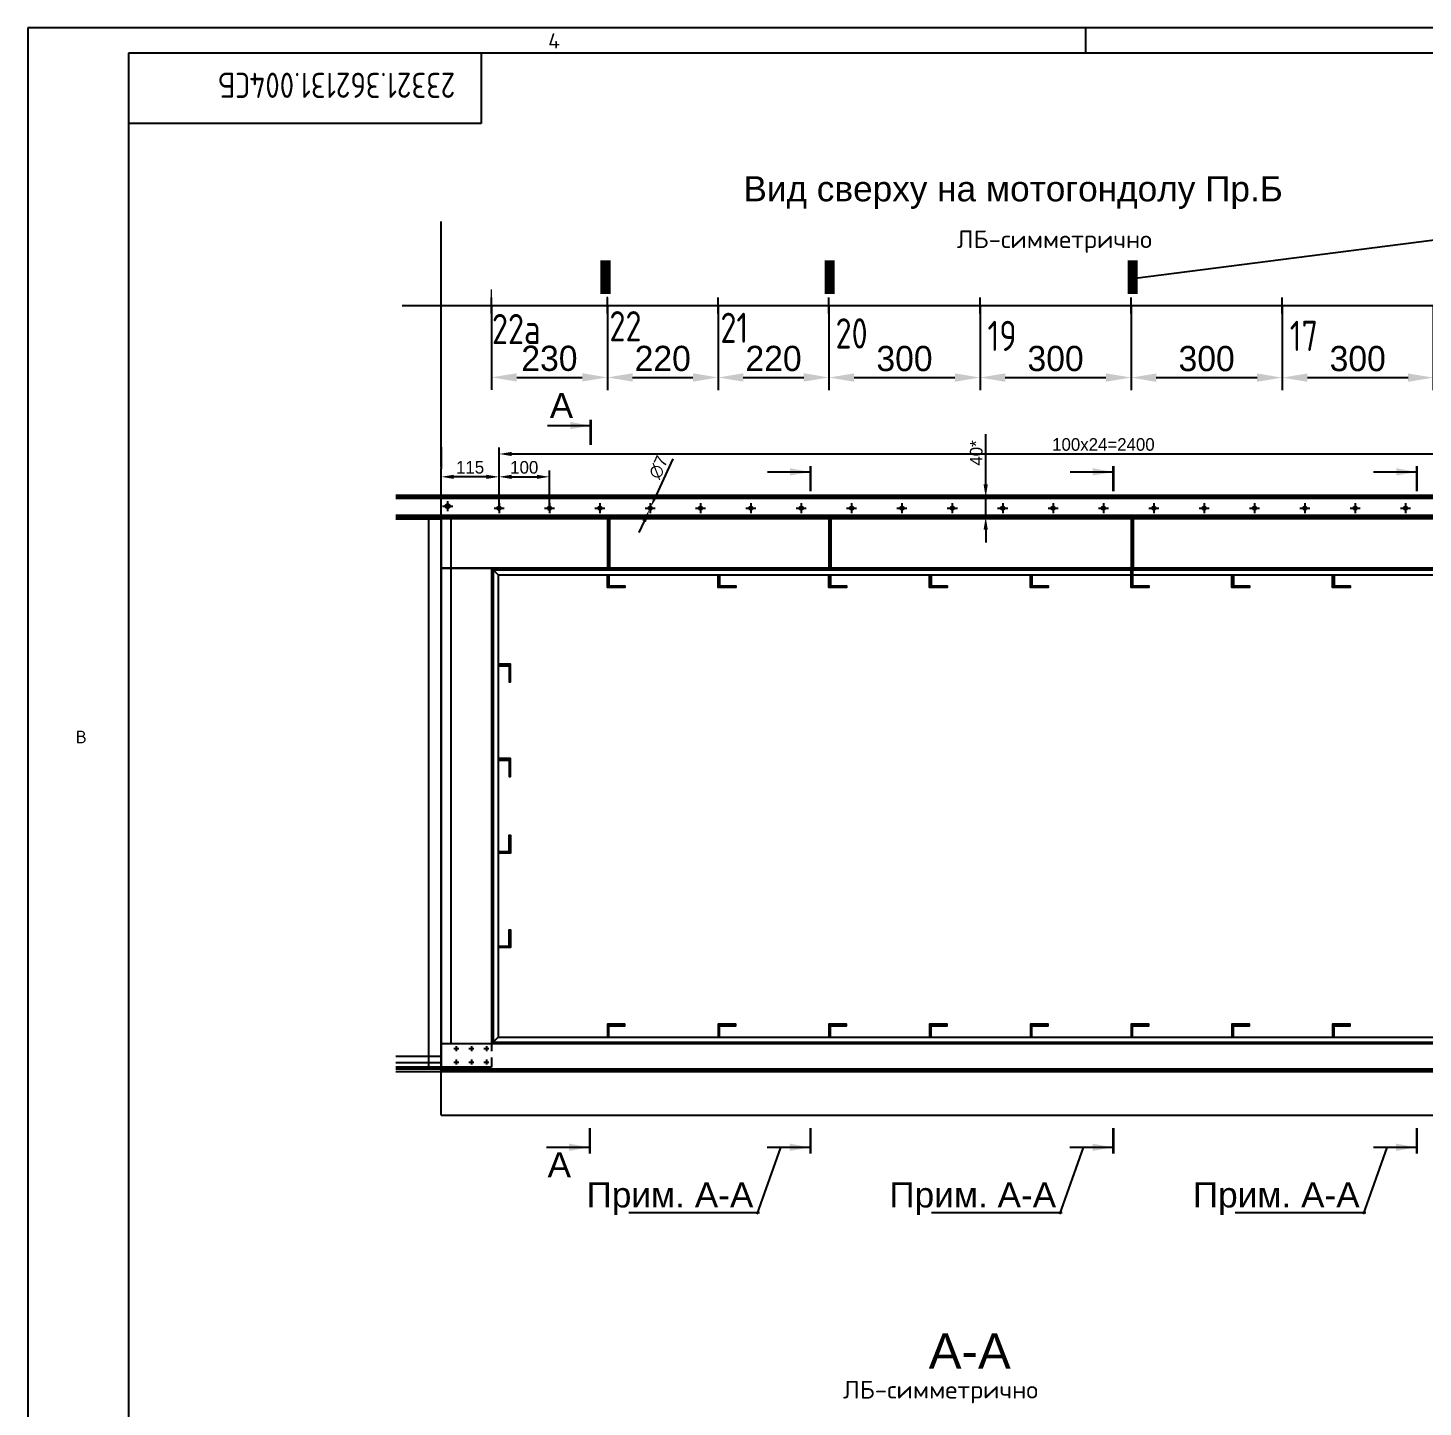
# Model space of a CAD drawing. Header units: millimetres. Extents: x -79737 to -71327, y -35924 to -29984.
# Drawn here: x -79737 to -76967, y -32723 to -29984 of the extents above; entities that cross this region are included whole.
import ezdxf
from ezdxf.enums import TextEntityAlignment as Align
from ezdxf.lldxf.tags import DXFTag

# ---------------------------------------------------------------- set-up
doc = ezdxf.new("R2010")
doc.units = ezdxf.units.MM
doc.linetypes.add('K5LT32768', pattern=[0])
doc.linetypes.add('K5LT32778', pattern=[0])
doc.styles.add('2_5', font='txt.shx', dxfattribs={"height": 2.5})
doc.styles.add('3', font='txt.shx', dxfattribs={"height": 3})
doc.styles.add('3.5', font='txt.shx', dxfattribs={"height": 3.5})
doc.styles.add('5', font='txt.shx', dxfattribs={"height": 250})
doc.styles.add('KTEXTSTYLE', font='GOST_AU.SHX', dxfattribs={"width": 0.96, "height": 5})
doc.styles.add('style5', font='arial.ttf', dxfattribs={"height": 3})
tags = doc.linetypes.add('CENTER', pattern=[50.8, 31.75, -6.35, 6.35, -6.35]).pattern_tags.tags
tags[10:11] = [DXFTag(74, 4), DXFTag(75, 0), DXFTag(340, '0'), DXFTag(46, 1.0), DXFTag(50, 0.0), DXFTag(44, 0.0), DXFTag(45, 0.0)]
tags[8:9] = [DXFTag(74, 4), DXFTag(75, 0), DXFTag(340, '0'), DXFTag(46, 1.0), DXFTag(50, 0.0), DXFTag(44, 0.0), DXFTag(45, 0.0)]
tags[6:7] = [DXFTag(74, 4), DXFTag(75, 0), DXFTag(340, '0'), DXFTag(46, 1.0), DXFTag(50, 0.0), DXFTag(44, 0.0), DXFTag(45, 0.0)]
tags[4:5] = [DXFTag(74, 4), DXFTag(75, 0), DXFTag(340, '0'), DXFTag(46, 1.0), DXFTag(50, 0.0), DXFTag(44, 0.0), DXFTag(45, 0.0)]
tags = doc.linetypes.add('DASH1', pattern=[75, 50, -25]).pattern_tags.tags
tags[6:7] = [DXFTag(74, 4), DXFTag(75, 0), DXFTag(340, '0'), DXFTag(46, 1.0), DXFTag(50, 0.0), DXFTag(44, 0.0), DXFTag(45, 0.0)]
tags[4:5] = [DXFTag(74, 4), DXFTag(75, 0), DXFTag(340, '0'), DXFTag(46, 1.0), DXFTag(50, 0.0), DXFTag(44, 0.0), DXFTag(45, 0.0)]
tags = doc.linetypes.add('DASH5', pattern=[90, 40, -20, 10, -20]).pattern_tags.tags
tags[10:11] = [DXFTag(74, 4), DXFTag(75, 0), DXFTag(340, '0'), DXFTag(46, 1.0), DXFTag(50, 0.0), DXFTag(44, 0.0), DXFTag(45, 0.0)]
tags[8:9] = [DXFTag(74, 4), DXFTag(75, 0), DXFTag(340, '0'), DXFTag(46, 1.0), DXFTag(50, 0.0), DXFTag(44, 0.0), DXFTag(45, 0.0)]
tags[6:7] = [DXFTag(74, 4), DXFTag(75, 0), DXFTag(340, '0'), DXFTag(46, 1.0), DXFTag(50, 0.0), DXFTag(44, 0.0), DXFTag(45, 0.0)]
tags[4:5] = [DXFTag(74, 4), DXFTag(75, 0), DXFTag(340, '0'), DXFTag(46, 1.0), DXFTag(50, 0.0), DXFTag(44, 0.0), DXFTag(45, 0.0)]
doc.dimstyles.new('ISO-10', dxfattribs={"dimscale": 10, "dimtxt": 2.5, "dimasz": 2.5, "dimexe": 1.25, "dimexo": 0, "dimtad": 1, "dimdec": 0, "dimtxsty": 'Standard', "dimcen": 2.5, "dimclrd": 7, "dimclre": 7, "dimclrt": 4, "dimadec": 0, "dimazin": 0, "dimtfac": 1, "dimtdec": 0, "dimtmove": 0, "dimatfit": 3, "dimfxl": 1, "dimarcsym": 0})
doc.dimstyles.new('PB20', dxfattribs={"dimscale": 20, "dimtxt": 2.5, "dimasz": 2.5, "dimexe": 1.25, "dimexo": 0, "dimtad": 1, "dimdec": 0, "dimtxsty": 'Standard', "dimcen": 2.5, "dimclrd": 7, "dimclre": 7, "dimclrt": 4, "dimadec": 0, "dimazin": 0, "dimtfac": 1, "dimtdec": 0, "dimtmove": 0, "dimatfit": 3, "dimfxl": 1.25, "dimarcsym": 0})

# ---------------------------------------------------------------- blocks, each defined once
blk = doc.blocks.new('*D188')
at = {"color": 7, "lineweight": -2}
for p, q in [((-77835.3, -30890.5), (-77835.3, -30790.5)), ((-77835.3, -30915.5), (-77847.8, -30915.5)), ((-77835.3, -30955.5), (-77835.3, -30915.5)), ((-77835.3, -30955.5), (-77847.8, -30955.5)), ((-77835.3, -30980.5), (-77835.3, -31005.5))]:
    blk.add_line(p, q, dxfattribs=at)
at = {"color": 7}
for points in [[(-77839.5, -30890.5), (-77831.1, -30890.5), (-77835.3, -30915.5)], [(-77839.5, -30980.5), (-77831.1, -30980.5), (-77835.3, -30955.5)]]:
    blk.add_solid(points, dxfattribs=at)
at = {"layer": 'Defpoints', "color": 0}
for p in [(-77835.3, -30915.5), (-77835.3, -30915.5), (-77835.3, -30955.5)]:
    blk.add_point(p, dxfattribs=at)
at = {"color": 4, "insert": (-77854, -30828), "char_height": 25, "attachment_point": 5, "rotation": 90}
blk.add_mtext('40*', dxfattribs=at)
blk = doc.blocks.new('*D189')
at = {"color": 7, "lineweight": -2}
for p, q in [((-78456.7, -30839.6), (-78489.7, -30911.6)), ((-78503.1, -30940.7), (-78500.1, -30934.3)), ((-78513.5, -30963.4), (-78523.9, -30986.1))]:
    blk.add_line(p, q, dxfattribs=at)
at = {"color": 7}
for points in [[(-78493.5, -30909.8), (-78485.9, -30913.3), (-78500.1, -30934.3)], [(-78517.3, -30961.6), (-78509.7, -30965.1), (-78503.1, -30940.7)]]:
    blk.add_solid(points, dxfattribs=at)
at = {"layer": 'Defpoints', "color": 0}
for p in [(-78503.1, -30940.7), (-78500.1, -30934.3)]:
    blk.add_point(p, dxfattribs=at)
at = {"color": 4, "insert": (-78485, -30856.4), "char_height": 25, "attachment_point": 5, "rotation": 65.342}
blk.add_mtext('∅7', dxfattribs=at)
blk = doc.blocks.new('*D121')
at = {"color": 7, "lineweight": -2}
for p, q in [((-78916.6, -30918.5), (-78916.6, -30862.8)), ((-78826.6, -30875.3), (-78891.6, -30875.3)), ((-78801.6, -30932.8), (-78801.6, -30862.8))]:
    blk.add_line(p, q, dxfattribs=at)
at = {"color": 7}
for points in [[(-78891.6, -30871.2), (-78891.6, -30879.5), (-78916.6, -30875.3)], [(-78826.6, -30871.2), (-78826.6, -30879.5), (-78801.6, -30875.3)]]:
    blk.add_solid(points, dxfattribs=at)
at = {"layer": 'Defpoints', "color": 0}
for p in [(-78916.6, -30875.3), (-78916.6, -30918.5), (-78801.6, -30932.8)]:
    blk.add_point(p, dxfattribs=at)
at = {"color": 4, "insert": (-78859.1, -30856.6), "char_height": 25, "attachment_point": 5}
blk.add_mtext('115', dxfattribs=at)
blk = doc.blocks.new('*D122')
at = {"color": 7, "lineweight": -2}
for p, q in [((-78801.6, -30942.8), (-78801.6, -30862.8)), ((-78776.6, -30875.3), (-78726.6, -30875.3)), ((-78701.6, -30942.8), (-78701.6, -30862.8))]:
    blk.add_line(p, q, dxfattribs=at)
at = {"color": 7}
for points in [[(-78776.6, -30871.2), (-78776.6, -30879.5), (-78801.6, -30875.3)], [(-78726.6, -30871.2), (-78726.6, -30879.5), (-78701.6, -30875.3)]]:
    blk.add_solid(points, dxfattribs=at)
at = {"layer": 'Defpoints', "color": 0}
for p in [(-78701.6, -30875.3), (-78801.6, -30942.8), (-78701.6, -30942.8)]:
    blk.add_point(p, dxfattribs=at)
at = {"color": 4, "insert": (-78751.6, -30856.6), "char_height": 25, "attachment_point": 5}
blk.add_mtext('100', dxfattribs=at)
blk = doc.blocks.new('*D123')
at = {"color": 7, "lineweight": -2}
for p, q in [((-78801.6, -30862.8), (-78801.6, -30817.4)), ((-78776.6, -30829.9), (-76426.6, -30829.9)), ((-76401.6, -30932.8), (-76401.6, -30817.4))]:
    blk.add_line(p, q, dxfattribs=at)
at = {"color": 7}
for points in [[(-78776.6, -30825.8), (-78776.6, -30834.1), (-78801.6, -30829.9)], [(-76426.6, -30825.8), (-76426.6, -30834.1), (-76401.6, -30829.9)]]:
    blk.add_solid(points, dxfattribs=at)
at = {"layer": 'Defpoints', "color": 0}
for p in [(-76401.6, -30829.9), (-78801.6, -30862.8), (-76401.6, -30932.8)]:
    blk.add_point(p, dxfattribs=at)
at = {"color": 4, "insert": (-77601.6, -30811.2), "char_height": 25, "attachment_point": 5}
blk.add_mtext('100x24=2400', dxfattribs=at)
blk = doc.blocks.new('*D126')
at = {"color": 7, "lineweight": -2}
for p, q in [((-78816.6, -30535.1), (-78816.6, -30702.8)), ((-78586.6, -30535.1), (-78586.6, -30702.8)), ((-78766.6, -30677.8), (-78636.6, -30677.8))]:
    blk.add_line(p, q, dxfattribs=at)
at = {"color": 7}
for points in [[(-78766.6, -30669.5), (-78766.6, -30686.1), (-78816.6, -30677.8)], [(-78636.6, -30669.5), (-78636.6, -30686.1), (-78586.6, -30677.8)]]:
    blk.add_solid(points, dxfattribs=at)
at = {"layer": 'Defpoints', "color": 0}
for p in [(-78816.6, -30535.1), (-78586.6, -30535.1), (-78586.6, -30677.8)]:
    blk.add_point(p, dxfattribs=at)
at = {"color": 4, "insert": (-78701.6, -30640.3), "char_height": 50, "attachment_point": 5}
blk.add_mtext('230', dxfattribs=at)
blk = doc.blocks.new('*D127')
at = {"color": 7, "lineweight": -2}
for p, q in [((-78586.6, -30535.1), (-78586.6, -30703)), ((-78366.6, -30535.1), (-78366.6, -30703)), ((-78536.6, -30678), (-78416.6, -30678))]:
    blk.add_line(p, q, dxfattribs=at)
at = {"color": 7}
for points in [[(-78536.6, -30669.6), (-78536.6, -30686.3), (-78586.6, -30678)], [(-78416.6, -30669.6), (-78416.6, -30686.3), (-78366.6, -30678)]]:
    blk.add_solid(points, dxfattribs=at)
at = {"layer": 'Defpoints', "color": 0}
for p in [(-78586.6, -30535.1), (-78366.6, -30535.1), (-78366.6, -30678)]:
    blk.add_point(p, dxfattribs=at)
at = {"color": 4, "insert": (-78476.6, -30640.5), "char_height": 50, "attachment_point": 5}
blk.add_mtext('220', dxfattribs=at)
blk = doc.blocks.new('*D128')
at = {"color": 7, "lineweight": -2}
for p, q in [((-78146.6, -30535.1), (-78146.6, -30703)), ((-78366.6, -30567.1), (-78366.6, -30703)), ((-78316.6, -30678), (-78196.6, -30678))]:
    blk.add_line(p, q, dxfattribs=at)
at = {"color": 7}
for points in [[(-78316.6, -30669.6), (-78316.6, -30686.3), (-78366.6, -30678)], [(-78196.6, -30669.6), (-78196.6, -30686.3), (-78146.6, -30678)]]:
    blk.add_solid(points, dxfattribs=at)
at = {"layer": 'Defpoints', "color": 0}
for p in [(-78146.6, -30535.1), (-78366.6, -30567.1), (-78146.6, -30678)]:
    blk.add_point(p, dxfattribs=at)
at = {"color": 4, "insert": (-78256.6, -30640.5), "char_height": 50, "attachment_point": 5}
blk.add_mtext('220', dxfattribs=at)
blk = doc.blocks.new('*D129')
at = {"color": 7, "lineweight": -2}
for p, q in [((-78146.6, -30535.1), (-78146.6, -30703.2)), ((-77846.6, -30535.1), (-77846.6, -30703.2)), ((-78096.6, -30678.2), (-77896.6, -30678.2))]:
    blk.add_line(p, q, dxfattribs=at)
at = {"color": 7}
for points in [[(-78096.6, -30669.8), (-78096.6, -30686.5), (-78146.6, -30678.2)], [(-77896.6, -30669.8), (-77896.6, -30686.5), (-77846.6, -30678.2)]]:
    blk.add_solid(points, dxfattribs=at)
at = {"layer": 'Defpoints', "color": 0}
for p in [(-78146.6, -30535.1), (-77846.6, -30535.1), (-77846.6, -30678.2)]:
    blk.add_point(p, dxfattribs=at)
at = {"color": 4, "insert": (-77996.6, -30640.7), "char_height": 50, "attachment_point": 5}
blk.add_mtext('300', dxfattribs=at)
blk = doc.blocks.new('*D130')
at = {"color": 7, "lineweight": -2}
for p, q in [((-77846.6, -30535.1), (-77846.6, -30703.1)), ((-77546.6, -30535.1), (-77546.6, -30703.1)), ((-77796.6, -30678.1), (-77596.6, -30678.1))]:
    blk.add_line(p, q, dxfattribs=at)
at = {"color": 7}
for points in [[(-77796.6, -30669.8), (-77796.6, -30686.5), (-77846.6, -30678.1)], [(-77596.6, -30669.8), (-77596.6, -30686.5), (-77546.6, -30678.1)]]:
    blk.add_solid(points, dxfattribs=at)
at = {"layer": 'Defpoints', "color": 0}
for p in [(-77846.6, -30535.1), (-77546.6, -30535.1), (-77546.6, -30678.1)]:
    blk.add_point(p, dxfattribs=at)
at = {"color": 4, "insert": (-77696.6, -30640.6), "char_height": 50, "attachment_point": 5}
blk.add_mtext('300', dxfattribs=at)
blk = doc.blocks.new('*D131')
at = {"color": 7, "lineweight": -2}
for p, q in [((-77546.6, -30535.1), (-77546.6, -30703.3)), ((-77246.6, -30535.1), (-77246.6, -30703.3)), ((-77496.6, -30678.3), (-77296.6, -30678.3))]:
    blk.add_line(p, q, dxfattribs=at)
at = {"color": 7}
for points in [[(-77496.6, -30670), (-77496.6, -30686.6), (-77546.6, -30678.3)], [(-77296.6, -30670), (-77296.6, -30686.6), (-77246.6, -30678.3)]]:
    blk.add_solid(points, dxfattribs=at)
at = {"layer": 'Defpoints', "color": 0}
for p in [(-77546.6, -30535.1), (-77246.6, -30535.1), (-77246.6, -30678.3)]:
    blk.add_point(p, dxfattribs=at)
at = {"color": 4, "insert": (-77396.6, -30640.8), "char_height": 50, "attachment_point": 5}
blk.add_mtext('300', dxfattribs=at)
blk = doc.blocks.new('*D132')
at = {"color": 7, "lineweight": -2}
for p, q in [((-77246.6, -30535.1), (-77246.6, -30703.3)), ((-76946.6, -30535.1), (-76946.6, -30703.3)), ((-77196.6, -30678.3), (-76996.6, -30678.3))]:
    blk.add_line(p, q, dxfattribs=at)
at = {"color": 7}
for points in [[(-77196.6, -30670), (-77196.6, -30686.6), (-77246.6, -30678.3)], [(-76996.6, -30670), (-76996.6, -30686.6), (-76946.6, -30678.3)]]:
    blk.add_solid(points, dxfattribs=at)
at = {"layer": 'Defpoints', "color": 0}
for p in [(-77246.6, -30535.1), (-76946.6, -30535.1), (-76946.6, -30678.3)]:
    blk.add_point(p, dxfattribs=at)
at = {"color": 4, "insert": (-77096.6, -30640.8), "char_height": 50, "attachment_point": 5}
blk.add_mtext('300', dxfattribs=at)
blk = doc.blocks.new('*D136')
at = {"color": 7, "lineweight": -2}
for p, q in [((-78146.6, -30535.1), (-78146.6, -30703)), ((-78366.6, -30567.1), (-78366.6, -30703)), ((-78316.6, -30678), (-78196.6, -30678))]:
    blk.add_line(p, q, dxfattribs=at)
at = {"color": 7}
for points in [[(-78316.6, -30669.6), (-78316.6, -30686.3), (-78366.6, -30678)], [(-78196.6, -30669.6), (-78196.6, -30686.3), (-78146.6, -30678)]]:
    blk.add_solid(points, dxfattribs=at)
at = {"layer": 'Defpoints', "color": 0}
for p in [(-78146.6, -30535.1), (-78366.6, -30567.1), (-78146.6, -30678)]:
    blk.add_point(p, dxfattribs=at)
at = {"color": 4, "insert": (-78256.6, -30640.5), "char_height": 50, "attachment_point": 5}
blk.add_mtext('220', dxfattribs=at)
blk = doc.blocks.new('*D137')
at = {"color": 7, "lineweight": -2}
for p, q in [((-78146.6, -30535.1), (-78146.6, -30703.2)), ((-77846.6, -30535.1), (-77846.6, -30703.2)), ((-78096.6, -30678.2), (-77896.6, -30678.2))]:
    blk.add_line(p, q, dxfattribs=at)
at = {"color": 7}
for points in [[(-78096.6, -30669.8), (-78096.6, -30686.5), (-78146.6, -30678.2)], [(-77896.6, -30669.8), (-77896.6, -30686.5), (-77846.6, -30678.2)]]:
    blk.add_solid(points, dxfattribs=at)
at = {"layer": 'Defpoints', "color": 0}
for p in [(-78146.6, -30535.1), (-77846.6, -30535.1), (-77846.6, -30678.2)]:
    blk.add_point(p, dxfattribs=at)
at = {"color": 4, "insert": (-77996.6, -30640.7), "char_height": 50, "attachment_point": 5}
blk.add_mtext('300', dxfattribs=at)
blk = doc.blocks.new('*D138')
at = {"color": 7, "lineweight": -2}
for p, q in [((-77846.6, -30535.1), (-77846.6, -30703.1)), ((-77546.6, -30535.1), (-77546.6, -30703.1)), ((-77796.6, -30678.1), (-77596.6, -30678.1))]:
    blk.add_line(p, q, dxfattribs=at)
at = {"color": 7}
for points in [[(-77796.6, -30669.8), (-77796.6, -30686.5), (-77846.6, -30678.1)], [(-77596.6, -30669.8), (-77596.6, -30686.5), (-77546.6, -30678.1)]]:
    blk.add_solid(points, dxfattribs=at)
at = {"layer": 'Defpoints', "color": 0}
for p in [(-77846.6, -30535.1), (-77546.6, -30535.1), (-77546.6, -30678.1)]:
    blk.add_point(p, dxfattribs=at)
at = {"color": 4, "insert": (-77696.6, -30640.6), "char_height": 50, "attachment_point": 5}
blk.add_mtext('300', dxfattribs=at)
blk = doc.blocks.new('*D139')
at = {"color": 7, "lineweight": -2}
for p, q in [((-77546.6, -30535.1), (-77546.6, -30703.3)), ((-77246.6, -30535.1), (-77246.6, -30703.3)), ((-77496.6, -30678.3), (-77296.6, -30678.3))]:
    blk.add_line(p, q, dxfattribs=at)
at = {"color": 7}
for points in [[(-77496.6, -30670), (-77496.6, -30686.6), (-77546.6, -30678.3)], [(-77296.6, -30670), (-77296.6, -30686.6), (-77246.6, -30678.3)]]:
    blk.add_solid(points, dxfattribs=at)
at = {"layer": 'Defpoints', "color": 0}
for p in [(-77546.6, -30535.1), (-77246.6, -30535.1), (-77246.6, -30678.3)]:
    blk.add_point(p, dxfattribs=at)
at = {"color": 4, "insert": (-77396.6, -30640.8), "char_height": 50, "attachment_point": 5}
blk.add_mtext('300', dxfattribs=at)
blk = doc.blocks.new('*D140')
at = {"color": 7, "lineweight": -2}
for p, q in [((-77246.6, -30535.1), (-77246.6, -30703.3)), ((-76946.6, -30535.1), (-76946.6, -30703.3)), ((-77196.6, -30678.3), (-76996.6, -30678.3))]:
    blk.add_line(p, q, dxfattribs=at)
at = {"color": 7}
for points in [[(-77196.6, -30670), (-77196.6, -30686.6), (-77246.6, -30678.3)], [(-76996.6, -30670), (-76996.6, -30686.6), (-76946.6, -30678.3)]]:
    blk.add_solid(points, dxfattribs=at)
at = {"layer": 'Defpoints', "color": 0}
for p in [(-77246.6, -30535.1), (-76946.6, -30535.1), (-76946.6, -30678.3)]:
    blk.add_point(p, dxfattribs=at)
at = {"color": 4, "insert": (-77096.6, -30640.8), "char_height": 50, "attachment_point": 5}
blk.add_mtext('300', dxfattribs=at)

msp = doc.modelspace()

# ---------------------------------------------------------------- linework, layer by layer
at = {"color": 0}
for p, q in [((-71327.2, -29983.7), (-79737.2, -29983.7)), ((-79737.2, -29983.7), (-79737.2, -35923.7)), ((-77637.2, -29983.7), (-77637.2, -30033.7)), ((-79537.2, -30033.7), (-79537.2, -35873.7)), ((-71377.2, -30033.7), (-79537.2, -30033.7)), ((-78837.2, -30033.7), (-78837.2, -30173.7)), ((-78837.2, -30173.7), (-79537.2, -30173.7)), ((-77538.5, -30481), (-76583.6, -30358.1)), ((-78619.2, -30773.9), (-78705.3, -30773.9)), ((-78182.6, -30865.9), (-78268.7, -30865.9)), ((-77581.5, -30865.9), (-77667.6, -30865.9)), ((-76979.2, -30865.8), (-77065.3, -30865.8)), ((-78913.7, -30933.5), (-78893.7, -30933.5)), ((-78912.7, -30933.5), (-78902.7, -30933.5)), ((-78903.7, -30923.5), (-78903.7, -30943.5)), ((-78811.6, -30937.5), (-78791.6, -30937.5)), ((-78801.6, -30927.5), (-78801.6, -30947.5)), ((-78711.6, -30937.5), (-78691.6, -30937.5)), ((-78701.6, -30927.5), (-78701.6, -30947.5)), ((-78611.6, -30937.5), (-78591.6, -30937.5)), ((-78601.6, -30927.5), (-78601.6, -30947.5)), ((-78511.6, -30937.5), (-78491.6, -30937.5)), ((-78501.6, -30927.5), (-78501.6, -30947.5)), ((-78411.6, -30937.5), (-78391.6, -30937.5)), ((-78401.6, -30927.5), (-78401.6, -30947.5)), ((-78311.6, -30937.5), (-78291.6, -30937.5)), ((-78301.6, -30927.5), (-78301.6, -30947.5)), ((-78211.6, -30937.5), (-78191.6, -30937.5)), ((-78201.6, -30927.5), (-78201.6, -30947.5)), ((-78111.6, -30937.5), (-78091.6, -30937.5)), ((-78101.6, -30927.5), (-78101.6, -30947.5)), ((-78011.6, -30937.5), (-77991.6, -30937.5)), ((-78001.6, -30927.5), (-78001.6, -30947.5)), ((-77911.6, -30937.5), (-77891.6, -30937.5)), ((-77901.6, -30927.5), (-77901.6, -30947.5)), ((-77811.6, -30937.5), (-77791.6, -30937.5)), ((-77801.6, -30927.5), (-77801.6, -30947.5)), ((-77711.6, -30937.5), (-77691.6, -30937.5)), ((-77701.6, -30927.5), (-77701.6, -30947.5)), ((-77611.6, -30937.5), (-77591.6, -30937.5)), ((-77601.6, -30927.5), (-77601.6, -30947.5)), ((-77511.6, -30937.5), (-77491.6, -30937.5)), ((-77501.6, -30927.5), (-77501.6, -30947.5)), ((-77411.6, -30937.5), (-77391.6, -30937.5)), ((-77401.6, -30927.5), (-77401.6, -30947.5)), ((-77311.6, -30937.5), (-77291.6, -30937.5)), ((-77301.6, -30927.5), (-77301.6, -30947.5)), ((-77211.6, -30937.5), (-77191.6, -30937.5)), ((-77201.6, -30927.5), (-77201.6, -30947.5)), ((-77111.6, -30937.5), (-77091.6, -30937.5)), ((-77101.6, -30927.5), (-77101.6, -30947.5)), ((-77011.6, -30937.5), (-76991.6, -30937.5)), ((-77001.6, -30927.5), (-77001.6, -30947.5)), ((-78891.6, -32010.9), (-78881.6, -32010.9)), ((-78886.6, -32005.9), (-78886.6, -32015.9)), ((-78886.6, -32005.9), (-78886.6, -32015.9)), ((-78861.6, -32010.9), (-78851.6, -32010.9)), ((-78856.6, -32005.9), (-78856.6, -32015.9)), ((-78856.6, -32005.9), (-78856.6, -32015.9)), ((-78831.6, -32010.9), (-78821.6, -32010.9)), ((-78826.6, -32005.9), (-78826.6, -32015.9)), ((-78891.6, -32037.8), (-78881.6, -32037.8)), ((-78886.6, -32032.8), (-78886.6, -32042.8)), ((-78886.6, -32032.8), (-78886.6, -32042.8)), ((-78861.6, -32037.8), (-78851.6, -32037.8)), ((-78856.6, -32032.8), (-78856.6, -32042.8)), ((-78856.6, -32032.8), (-78856.6, -32042.8)), ((-78831.6, -32037.8), (-78821.6, -32037.8)), ((-78826.6, -32032.8), (-78826.6, -32042.8)), ((-78621.3, -32207.3), (-78707.4, -32207.3)), ((-78289, -32339.6), (-78242.2, -32207.3)), ((-78183.1, -32207.3), (-78269.2, -32207.3)), ((-77687.8, -32339.6), (-77641, -32207.3)), ((-77582, -32207.3), (-77668.1, -32207.3)), ((-77085.1, -32339.6), (-77038.3, -32207.3)), ((-76979.2, -32207.3), (-77065.3, -32207.3)), ((-78544, -32336.3), (-78284.7, -32336.3)), ((-77942.8, -32336.3), (-77683.5, -32336.3)), ((-77340.1, -32336.3), (-77080.8, -32336.3))]:
    msp.add_line(p, q, dxfattribs=at)
at = {"color": 3}
msp.add_line((-78916.6, -30839.3), (-78916.6, -30368.4), dxfattribs=at)
at = {"color": 0, "linetype": 'K5LT32768', "lineweight": 18}
msp.add_line((-78816.6, -30567), (-78816.6, -30503), dxfattribs=at)
at = {"color": 0, "linetype": 'K5LT32778', "lineweight": 18}
for p, q in [((-78816.6, -30565.2), (-78816.6, -30517.7)), ((-78586.6, -30565.2), (-78586.6, -30517.7))]:
    msp.add_line(p, q, dxfattribs=at)
at = {"color": 0, "linetype": 'Continuous'}
for p, q in [((-78816.6, -30551.1), (-78816.6, -30519.1)), ((-78586.6, -30551.1), (-78586.6, -30519.1)), ((-78366.6, -30551.1), (-78366.6, -30519.1)), ((-78146.6, -30551.1), (-78146.6, -30519.1)), ((-77846.6, -30551.1), (-77846.6, -30519.1)), ((-77546.6, -30551.1), (-77546.6, -30519.1)), ((-77246.6, -30551.1), (-77246.6, -30519.1)), ((-78993.9, -30535.1), (-76208.7, -30535.1)), ((-78916.6, -30816.4), (-78916.6, -30859.5)), ((-78916.6, -30957.6), (-78916.6, -30858.7)), ((-76243.6, -30955.5), (-78916.6, -30955.5)), ((-78916.6, -30957.9), (-76243.6, -30957.9)), ((-78916.6, -31056.7), (-78816.6, -31056.7)), ((-78916.6, -32047.8), (-78916.6, -31056.7)), ((-76243.6, -31056.7), (-78916.6, -31056.7)), ((-78816.6, -31056.7), (-78816.6, -32000.9)), ((-78816.6, -31056.7), (-76343.6, -31056.7)), ((-78816.6, -31059.8), (-76343.6, -31059.8)), ((-78816.6, -31059.8), (-78816.6, -31997.9)), ((-78813.6, -31059.8), (-78813.6, -31997.9)), ((-78803.6, -31069.8), (-78813.6, -31059.8)), ((-78803.6, -31069.8), (-78803.6, -31987.9)), ((-78803.6, -31069.8), (-76356.6, -31069.8)), ((-78816.6, -31997.9), (-76343.6, -31997.9)), ((-78813.6, -31997.9), (-78803.6, -31987.9)), ((-78803.6, -31987.9), (-76356.6, -31987.9)), ((-78916.6, -32056.4), (-78916.6, -32000.9)), ((-78916.6, -32000.9), (-76243.6, -32000.9)), ((-78816.6, -32000.9), (-76343.6, -32000.9)), ((-78916.6, -32143.4), (-78916.6, -32038.9)), ((-78916.6, -32056.4), (-78916.6, -32051.4)), ((-78916.6, -32143.4), (-76243.6, -32143.4))]:
    msp.add_line(p, q, dxfattribs=at)
at = {"color": 4}
msp.add_line((-78880.8, -30535.1), (-75911.8, -30535.1), dxfattribs=at)
at = {"color": 0, "linetype": 'DASH5'}
for p, q in [((-78916.9, -30856), (-78916.9, -30816.3)), ((-79006.8, -30911.5), (-76150.2, -30911.5)), ((-79006.8, -30911.5), (-76150.2, -30911.5)), ((-79006.8, -30915.5), (-76150.2, -30915.5)), ((-78916.9, -30915.5), (-79006.8, -30915.5)), ((-78916.9, -30918.5), (-79006.8, -30918.5)), ((-79006.8, -30951.5), (-78916.6, -30951.5)), ((-78916.9, -30955.1), (-79006.8, -30955.1)), ((-79006.8, -30958.8), (-78916.6, -30958.8)), ((-78941.6, -30958.3), (-78941.6, -32048.2)), ((-78916.6, -30951.5), (-76243.6, -30951.5)), ((-78896.6, -32000.9), (-78896.6, -30958.3)), ((-78916.6, -31056.7), (-78816.6, -31056.7)), ((-78916.6, -32047.8), (-78916.6, -31056.7)), ((-78916.6, -32038.9), (-79006.8, -32038.9)), ((-79006.8, -32051.4), (-78916.6, -32051.4)), ((-78916.6, -32048.2), (-78931.6, -32048.2)), ((-78916.6, -32056.4), (-78916.6, -32038.9)), ((-78916.6, -32056.4), (-78916.6, -32038.9)), ((-78916.6, -32056.4), (-78916.6, -32051.4)), ((-78916.6, -32056.4), (-78916.6, -32051.4)), ((-79006.8, -32056.4), (-78916.6, -32056.4))]:
    msp.add_line(p, q, dxfattribs=at)
at = {"color": 0, "linetype": 'DASH1'}
for p, q in [((-76243.6, -30915.5), (-78916.6, -30915.5)), ((-76243.6, -30918.5), (-78916.6, -30918.5)), ((-78916.6, -32051.4), (-76575, -32051.4)), ((-78916.6, -32055.3), (-76575, -32055.3))]:
    msp.add_line(p, q, dxfattribs=at)
at = {"color": 0, "linetype": 'DASH1', "ltscale": 0.7}
for p, q in [((-78586.6, -30951.5), (-78586.6, -31057)), ((-78582.6, -30951.5), (-78582.6, -31057)), ((-78146.6, -30951.5), (-78146.6, -31057)), ((-78142.6, -30951.5), (-78142.6, -31057)), ((-77546.6, -30951.5), (-77546.6, -31057)), ((-77542.6, -30951.5), (-77542.6, -31057))]:
    msp.add_line(p, q, dxfattribs=at)
at = {"color": 0, "linetype": 'DASH1', "ltscale": 0.65}
for p, q in [((-78816.6, -32000.9), (-78816.6, -32015.8)), ((-78816.6, -32047.8), (-78916.6, -32047.8)), ((-78816.6, -32028.4), (-78816.6, -32047.8))]:
    msp.add_line(p, q, dxfattribs=at)
at = {"color": 0, "linetype": 'CENTER', "ltscale": 2}
msp.add_line((-78916.6, -32056.4), (-76243.6, -32056.4), dxfattribs=at)
at = {"color": 0}
for points, const_width in [([(-78590.2, -30445.3), (-78590.2, -30512.1)], 20), ([(-78145.2, -30445.3), (-78145.2, -30512.1)], 20), ([(-77543.4, -30445.3), (-77543.4, -30512.1)], 20), ([(-78619.6, -30761.8), (-78619.6, -30812.3)], 5.04), ([(-78183.1, -30853.9), (-78183.1, -30904.3)], 5.04), ([(-77582, -30853.9), (-77582, -30904.3)], 5.04), ([(-76979.2, -30853.9), (-76979.2, -30904.3)], 5.04), ([(-78621.3, -32219.3), (-78621.3, -32168.8)], 5.04), ([(-78183.1, -32219.3), (-78183.1, -32168.8)], 5.04), ([(-77582, -32219.3), (-77582, -32168.8)], 5.04), ([(-76979.2, -32219.3), (-76979.2, -32168.8)], 5.04)]:
    msp.add_lwpolyline(points, dxfattribs=dict(at, const_width=const_width))
at = {"color": 0, "linetype": 'DASH5'}
for points in [[(-79006.8, -30957.9, 0), (-78916.6, -30957.9, 0), (-78916.6, -32047.8, 0), (-79006.8, -32047.8, 0)], [(-78916.6, -30957.9, 0), (-76243.6, -30957.9, 0), (-76243.6, -31056.7, 0), (-78916.6, -31056.7, 0), (-78916.6, -30957.9, 0)], [(-79006.8, -32026.1, 0), (-78916.6, -32026.1, 0), (-78916.6, -32056.4, 0)]]:
    msp.add_polyline3d(points, dxfattribs=at)
at = {"color": 0, "linetype": 'Continuous'}
for points in [[(-78583.6, -31069.8, 0), (-78583.6, -31092, 0), (-78551.6, -31092, 0), (-78551.6, -31095.1, 0), (-78586.6, -31095.1, 0), (-78586.6, -31069.8, 0)], [(-78363.6, -31069.8, 0), (-78363.6, -31092, 0), (-78331.6, -31092, 0), (-78331.6, -31095.1, 0), (-78366.6, -31095.1, 0), (-78366.6, -31069.8, 0)], [(-78143.6, -31069.8, 0), (-78143.6, -31092, 0), (-78111.6, -31092, 0), (-78111.6, -31095.1, 0), (-78146.6, -31095.1, 0), (-78146.6, -31069.8, 0)], [(-77943.6, -31069.8, 0), (-77943.6, -31092, 0), (-77911.6, -31092, 0), (-77911.6, -31095.1, 0), (-77946.6, -31095.1, 0), (-77946.6, -31069.8, 0)], [(-77743.6, -31069.8, 0), (-77743.6, -31092, 0), (-77711.6, -31092, 0), (-77711.6, -31095.1, 0), (-77746.6, -31095.1, 0), (-77746.6, -31069.8, 0)], [(-77546.6, -31059.8, 0), (-77543.6, -31059.8, 0), (-77543.6, -31092, 0), (-77511.6, -31092, 0), (-77511.6, -31095.1, 0), (-77546.6, -31095.1, 0), (-77546.6, -31059.8, 0)], [(-77343.6, -31069.8, 0), (-77343.6, -31092, 0), (-77311.6, -31092, 0), (-77311.6, -31095.1, 0), (-77346.6, -31095.1, 0), (-77346.6, -31069.8, 0)], [(-77143.6, -31069.8, 0), (-77143.6, -31092, 0), (-77111.6, -31092, 0), (-77111.6, -31095.1, 0), (-77146.6, -31095.1, 0), (-77146.6, -31069.8, 0)], [(-78803.6, -31250.4, 0), (-78781.6, -31250.4, 0), (-78781.6, -31282.7, 0), (-78778.6, -31282.7, 0), (-78778.6, -31247.4, 0), (-78803.6, -31247.4, 0)], [(-78803.6, -31438, 0), (-78781.6, -31438, 0), (-78781.6, -31470.3, 0), (-78778.6, -31470.3, 0), (-78778.6, -31435, 0), (-78803.6, -31435, 0)], [(-78803.6, -31619.6, 0), (-78781.6, -31619.6, 0), (-78781.6, -31587.3, 0), (-78778.6, -31587.3, 0), (-78778.6, -31622.6, 0), (-78803.6, -31622.6, 0)], [(-78803.6, -31807.2, 0), (-78781.6, -31807.2, 0), (-78781.6, -31774.9, 0), (-78778.6, -31774.9, 0), (-78778.6, -31810.3, 0), (-78803.6, -31810.3, 0)], [(-78583.6, -31987.9, 0), (-78583.6, -31965.6, 0), (-78551.6, -31965.6, 0), (-78551.6, -31962.6, 0), (-78586.6, -31962.6, 0), (-78586.6, -31987.9, 0)], [(-78363.6, -31987.9, 0), (-78363.6, -31965.6, 0), (-78331.6, -31965.6, 0), (-78331.6, -31962.6, 0), (-78366.6, -31962.6, 0), (-78366.6, -31987.9, 0)], [(-78143.6, -31987.9, 0), (-78143.6, -31965.6, 0), (-78111.6, -31965.6, 0), (-78111.6, -31962.6, 0), (-78146.6, -31962.6, 0), (-78146.6, -31987.9, 0)], [(-77943.6, -31987.9, 0), (-77943.6, -31965.6, 0), (-77911.6, -31965.6, 0), (-77911.6, -31962.6, 0), (-77946.6, -31962.6, 0), (-77946.6, -31987.9, 0)], [(-77743.6, -31987.9, 0), (-77743.6, -31965.6, 0), (-77711.6, -31965.6, 0), (-77711.6, -31962.6, 0), (-77746.6, -31962.6, 0), (-77746.6, -31987.9, 0)], [(-77543.6, -31987.9, 0), (-77543.6, -31965.6, 0), (-77511.6, -31965.6, 0), (-77511.6, -31962.6, 0), (-77546.6, -31962.6, 0), (-77546.6, -31987.9, 0)], [(-77343.6, -31987.9, 0), (-77343.6, -31965.6, 0), (-77311.6, -31965.6, 0), (-77311.6, -31962.6, 0), (-77346.6, -31962.6, 0), (-77346.6, -31987.9, 0)], [(-77143.6, -31987.9, 0), (-77143.6, -31965.6, 0), (-77111.6, -31965.6, 0), (-77111.6, -31962.6, 0), (-77146.6, -31962.6, 0), (-77146.6, -31987.9, 0)]]:
    msp.add_polyline3d(points, dxfattribs=at)
at = {"color": 0, "ltscale": 0.5}
for centre, radius in [((-78903.7, -30933.5), 4.5), ((-78801.6, -30937.5), 3.5), ((-78701.6, -30937.5), 3.5), ((-78601.6, -30937.5), 3.5), ((-78501.6, -30937.5), 3.5), ((-78401.6, -30937.5), 3.5), ((-78301.6, -30937.5), 3.5), ((-78201.6, -30937.5), 3.5), ((-78101.6, -30937.5), 3.5), ((-78001.6, -30937.5), 3.5), ((-77901.6, -30937.5), 3.5), ((-77801.6, -30937.5), 3.5), ((-77701.6, -30937.5), 3.5), ((-77601.6, -30937.5), 3.5), ((-77501.6, -30937.5), 3.5), ((-77401.6, -30937.5), 3.5), ((-77301.6, -30937.5), 3.5), ((-77201.6, -30937.5), 3.5), ((-77101.6, -30937.5), 3.5), ((-77001.6, -30937.5), 3.5)]:
    msp.add_circle(centre, radius, dxfattribs=at)
at = {"color": 0, "linetype": 'ByBlock'}
for points in [[(-78660.4, -30766.2), (-78660.4, -30780.6), (-78619.6, -30773.8)], [(-78223.9, -30858.2), (-78223.9, -30872.7), (-78183.1, -30865.8)], [(-77622.7, -30858.2), (-77622.7, -30872.7), (-77582, -30865.8)], [(-77019.9, -30858.2), (-77019.9, -30872.7), (-76979.2, -30865.8)], [(-78662.5, -32199.6), (-78662.5, -32214.1), (-78621.8, -32207.2)], [(-78224.3, -32199.6), (-78224.3, -32214.1), (-78183.6, -32207.2)], [(-77623.2, -32199.6), (-77623.2, -32214.1), (-77582.4, -32207.2)], [(-77020.4, -32199.6), (-77020.4, -32214.1), (-76979.7, -32207.2)]]:
    msp.add_solid(points, dxfattribs=at)

# ---------------------------------------------------------------- texts
at = {"color": 0}
for s, height, style, p in [('4', 30, '3', (-78704.1, -30033.5)), ('Вид сверху на мотогондолу Пр.Б ', 50, 'style5', (-78316.4, -30343.2)), ('ЛБ-симметрично', 35, '3.5', (-77892.7, -30431.5)), ('B', 25, '2_5', (-79642.3, -31412)), ('Прим. A-A', 50, 'style5', (-78627.9, -32341.4)), ('Прим. A-A', 50, 'style5', (-78026.7, -32341.4)), ('Прим. A-A', 50, 'style5', (-77424, -32341.4)), ('А-А', 70, 'style5', (-77948.5, -32667.7)), ('ЛБ-симметрично', 35, '3.5', (-78118.8, -32716.4))]:
    msp.add_text(s, height=height, dxfattribs=dict(at, style=style)).set_placement(p, align=Align.BOTTOM_LEFT)
at = {"color": 0, "style": '5', "width": 0.8}
msp.add_text('23321.362131.004СБ', height=50, rotation=180, dxfattribs=at).set_placement((-78888.6, -30057.7), align=Align.BOTTOM_LEFT)
at = {"color": 2, "style": 'KTEXTSTYLE', "width": 0.965}
msp.add_text('22a', height=60, dxfattribs=at).set_placement((-78815.8, -30611.8))
at = {"color": 0, "style": 'style5'}
for p in [(-78701, -30758.8), (-78705.3, -32266.6)]:
    msp.add_text('А', height=50, dxfattribs=at).set_placement(p)
at = {"color": 0, "char_height": 2.5, "attachment_point": 1, "style": 'KTEXTSTYLE'}
for s, insert in [('{\\H24x;\\W0.965;\\C6;22}', (-78582.5, -30546.2)), ('{\\H24x;\\W0.965;\\C6;21}', (-78362.1, -30549.4)), ('{\\H24x;\\W0.965;\\C6;20}', (-78133.5, -30560.5)), ('{\\H24x;\\W0.965;\\C6;19}', (-77831.6, -30565.4)), ('{\\H24x;\\W0.965;\\C6;17}', (-77231.6, -30565.4)), ('{\\H24x;\\W0.965;\\C6;17}', (-77231.6, -30565.4))]:
    msp.add_mtext(s, dxfattribs=dict(at, insert=insert))

# ---------------------------------------------------------------- dimensions: what is measured, and where the dimension line sits
at = {"color": 0}
for base, p1, p2, dimstyle, picture, middle in [((-78586.6, -30677.8), (-78816.6, -30535.1), (-78586.6, -30535.1), 'PB20', '*D126', (-78701.6, -30640.3)), ((-78366.6, -30678), (-78586.6, -30535.1), (-78366.6, -30535.1), 'PB20', '*D127', (-78476.6, -30640.5)), ((-78146.6, -30678), (-78366.6, -30567.1), (-78146.6, -30535.1), 'PB20', '*D128', (-78256.6, -30640.5)), ((-78146.6, -30678), (-78366.6, -30567.1), (-78146.6, -30535.1), 'PB20', '*D136', (-78256.6, -30640.5)), ((-77846.6, -30678.2), (-78146.6, -30535.1), (-77846.6, -30535.1), 'PB20', '*D129', (-77996.6, -30640.7)), ((-77846.6, -30678.2), (-78146.6, -30535.1), (-77846.6, -30535.1), 'PB20', '*D137', (-77996.6, -30640.7)), ((-77546.6, -30678.1), (-77846.6, -30535.1), (-77546.6, -30535.1), 'PB20', '*D130', (-77696.6, -30640.6)), ((-77546.6, -30678.1), (-77846.6, -30535.1), (-77546.6, -30535.1), 'PB20', '*D138', (-77696.6, -30640.6)), ((-77246.6, -30678.3), (-77546.6, -30535.1), (-77246.6, -30535.1), 'PB20', '*D131', (-77396.6, -30640.8)), ((-77246.6, -30678.3), (-77546.6, -30535.1), (-77246.6, -30535.1), 'PB20', '*D139', (-77396.6, -30640.8)), ((-76946.6, -30678.3), (-77246.6, -30535.1), (-76946.6, -30535.1), 'PB20', '*D132', (-77096.6, -30640.8)), ((-76946.6, -30678.3), (-77246.6, -30535.1), (-76946.6, -30535.1), 'PB20', '*D140', (-77096.6, -30640.8)), ((-78916.6, -30875.3), (-78801.6, -30932.8), (-78916.6, -30918.5), 'ISO-10', '*D121', (-78859.1, -30856.6)), ((-78701.6, -30875.3), (-78801.6, -30942.8), (-78701.6, -30942.8), 'ISO-10', '*D122', (-78751.6, -30856.6))]:
    dim = msp.add_linear_dim(base=base, p1=p1, p2=p2, dimstyle=dimstyle, dxfattribs=at)
    dim.commit()
    dim.dimension.update_dxf_attribs({"geometry": picture, "text_midpoint": middle})
dim = msp.add_linear_dim(base=(-76401.6, -30829.9), p1=(-78801.6, -30862.8), p2=(-76401.6, -30932.8), text='100x24=<>', dimstyle='ISO-10', dxfattribs=at)
dim.commit()
dim.dimension.update_dxf_attribs({"geometry": '*D123', "text_midpoint": (-77601.6, -30811.2)})
dim = msp.add_linear_dim(base=(-77835.3, -30915.5), p1=(-77835.3, -30955.5), p2=(-77835.3, -30915.5), angle=90, text='<>*', dimstyle='ISO-10', dxfattribs=at)
dim.commit()
dim.dimension.update_dxf_attribs({"geometry": '*D188', "text_midpoint": (-77854, -30828)})
dim = msp.add_diameter_dim_2p(p1=(-78503.1, -30940.7), p2=(-78500.1, -30934.3), dimstyle='ISO-10', dxfattribs=at)
dim.commit()
dim.dimension.update_dxf_attribs({"geometry": '*D189', "text_midpoint": (-78485, -30856.4)})

doc.saveas('drawing.dxf')
